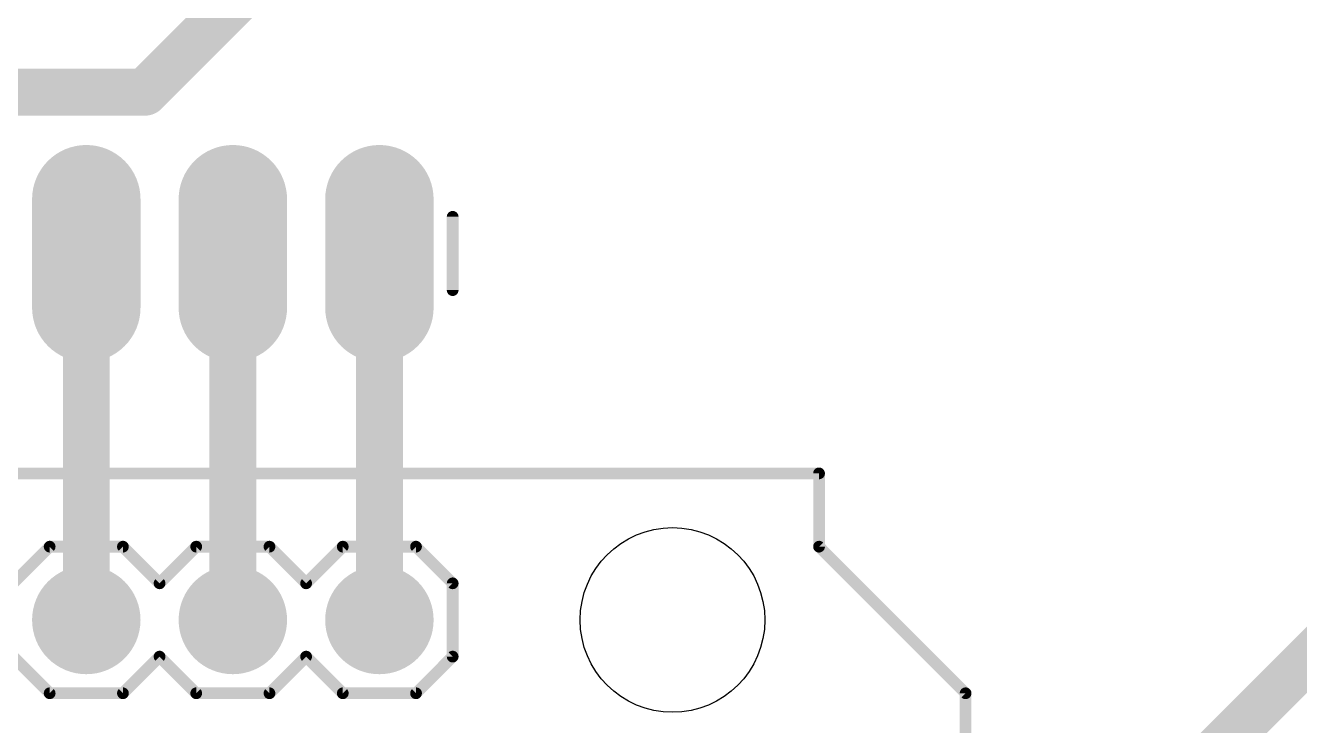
# Model space of a CAD drawing. Extents: x -209 to 66, y -44 to 97.
# Drawn here: x -31.53 to -9.45, y 50.24 to 62.37 of the extents above; entities that cross this region are included whole.
import ezdxf

# ---------------------------------------------------------------- set-up
doc = ezdxf.new("R2010")
doc.units = 0
for name, color, linetype in [('1', 22, 'CONTINUOUS'), ('17', 82, 'CONTINUOUS'), ('20', 7, 'CONTINUOUS'), ('21', 253, 'CONTINUOUS'), ('22', 253, 'CONTINUOUS'), ('51', 253, 'CONTINUOUS'), ('52', 253, 'CONTINUOUS')]:
    doc.layers.add(name, color=color, linetype=linetype)

# ---------------------------------------------------------------- blocks, each defined once
blk = doc.blocks.new('RECT')
blk.add_solid([(-0.5, -0.5), (0.5, -0.5), (-0.5, 0.5), (0.5, 0.5)])
blk = doc.blocks.new('LONGP100')
at = {"const_width": 1}
blk.add_lwpolyline([(-0.5, 0), (0.5, 0)], dxfattribs=at)
at = {"const_width": 0.5}
for points in [[(-0.5, 0.25, 1), (-0.5, -0.25)], [(0.5, -0.25, 1), (0.5, 0.25)]]:
    blk.add_lwpolyline(points, format="xyb", dxfattribs=at)
blk = doc.blocks.new('ROUNDP')
at = {"const_width": 0.5}
blk.add_lwpolyline([(0, -0.25, 1), (0, 0.25, 1), (0, -0.25)], format="xyb", dxfattribs=at)

msp = doc.modelspace()

# ---------------------------------------------------------------- linework, layer by layer
at = {"layer": '1'}
for points, const_width in [([(-11.176, 79.502), (-29.464, 61.214)], 0.8128), ([(-11.43, 49.276), (3.048, 63.754)], 0.8128), ([(-29.464, 61.214), (-40.64, 61.214)], 0.8128), ([(-30.48, 58.42), (-30.48, 58.166)], 1.27), ([(-27.94, 58.42), (-27.94, 58.166)], 1.27), ([(-25.4, 58.42), (-25.4, 58.166)], 1.27), ([(-30.48, 52.07), (-30.48, 58.166)], 0.8128), ([(-27.94, 52.07), (-27.94, 58.166)], 0.8128), ([(-25.4, 52.07), (-25.4, 58.166)], 0.8128), ([(-30.48, 52.07), (-30.48, 51.816)], 1.27), ([(-27.94, 52.07), (-27.94, 51.816)], 1.27), ([(-25.4, 52.07), (-25.4, 51.816)], 1.27)]:
    msp.add_lwpolyline(points, dxfattribs=dict(at, const_width=const_width))
for points, const_width in [([(-29.464, 61.0108, 1), (-29.464, 61.4172)], 0.4064), ([(-29.6077, 61.3577, 1), (-29.3203, 61.0703)], 0.4064), ([(-30.1625, 58.42, 1), (-30.7975, 58.42)], 0.635), ([(-27.6225, 58.42, 1), (-28.2575, 58.42)], 0.635), ([(-25.0825, 58.42, 1), (-25.7175, 58.42)], 0.635), ([(-30.2768, 58.166, 1), (-30.6832, 58.166)], 0.4064), ([(-27.7368, 58.166, 1), (-28.1432, 58.166)], 0.4064), ([(-25.1968, 58.166, 1), (-25.6032, 58.166)], 0.4064), ([(-30.7975, 58.166, 1), (-30.1625, 58.166)], 0.635), ([(-28.2575, 58.166, 1), (-27.6225, 58.166)], 0.635), ([(-25.7175, 58.166, 1), (-25.0825, 58.166)], 0.635), ([(-30.1625, 52.07, 1), (-30.7975, 52.07)], 0.635), ([(-27.6225, 52.07, 1), (-28.2575, 52.07)], 0.635), ([(-25.0825, 52.07, 1), (-25.7175, 52.07)], 0.635), ([(-30.7975, 51.816, 1), (-30.1625, 51.816)], 0.635), ([(-30.6832, 52.07, 1), (-30.2768, 52.07)], 0.4064), ([(-28.2575, 51.816, 1), (-27.6225, 51.816)], 0.635), ([(-28.1432, 52.07, 1), (-27.7368, 52.07)], 0.4064), ([(-25.7175, 51.816, 1), (-25.0825, 51.816)], 0.635), ([(-25.6032, 52.07, 1), (-25.1968, 52.07)], 0.4064)]:
    msp.add_lwpolyline(points, format="xyb", dxfattribs=dict(at, const_width=const_width))
at = {"layer": '20'}
msp.add_circle((-20.32, 52.07), 1.6, dxfattribs=at)
at = {"layer": '21', "const_width": 0.2032}
msp.add_lwpolyline([(-24.13, 59.055), (-24.13, 57.785)], dxfattribs=at)
at = {"layer": '21', "const_width": 0.1016}
for points in [[(-24.0792, 59.055, 1), (-24.1808, 59.055)], [(-24.1808, 57.785, 1), (-24.0792, 57.785)]]:
    msp.add_lwpolyline(points, format="xyb", dxfattribs=at)
at = {"layer": '22', "const_width": 0.2032}
for points in [[(-31.115, 53.34), (-31.75, 52.705)], [(-29.845, 53.34), (-31.115, 53.34)], [(-29.21, 52.705), (-29.845, 53.34)], [(-29.21, 52.705), (-28.575, 53.34)], [(-27.305, 53.34), (-28.575, 53.34)], [(-26.67, 52.705), (-27.305, 53.34)], [(-26.67, 52.705), (-26.035, 53.34)], [(-24.765, 53.34), (-26.035, 53.34)], [(-24.13, 52.705), (-24.765, 53.34)], [(-24.13, 51.435), (-24.13, 52.705)], [(-31.75, 51.435), (-31.115, 50.8)], [(-29.845, 50.8), (-29.21, 51.435)], [(-28.575, 50.8), (-29.21, 51.435)], [(-27.305, 50.8), (-26.67, 51.435)], [(-26.035, 50.8), (-26.67, 51.435)], [(-24.765, 50.8), (-24.13, 51.435)], [(-31.115, 50.8), (-29.845, 50.8)], [(-28.575, 50.8), (-27.305, 50.8)], [(-26.035, 50.8), (-24.765, 50.8)]]:
    msp.add_lwpolyline(points, dxfattribs=at)
at = {"layer": '22', "const_width": 0.1016}
for points in [[(-31.115, 53.3908, 1), (-31.115, 53.2892)], [(-31.0791, 53.3041, 1), (-31.1509, 53.3759)], [(-29.8091, 53.3759, 1), (-29.8809, 53.3041)], [(-29.845, 53.2892, 1), (-29.845, 53.3908)], [(-28.575, 53.3908, 1), (-28.575, 53.2892)], [(-28.5391, 53.3041, 1), (-28.6109, 53.3759)], [(-27.2691, 53.3759, 1), (-27.3409, 53.3041)], [(-27.305, 53.2892, 1), (-27.305, 53.3908)], [(-26.035, 53.3908, 1), (-26.035, 53.2892)], [(-25.9991, 53.3041, 1), (-26.0709, 53.3759)], [(-24.7291, 53.3759, 1), (-24.8009, 53.3041)], [(-24.765, 53.2892, 1), (-24.765, 53.3908)], [(-29.2459, 52.7409, 1), (-29.1741, 52.6691)], [(-29.2459, 52.6691, 1), (-29.1741, 52.7409)], [(-26.7059, 52.7409, 1), (-26.6341, 52.6691)], [(-26.7059, 52.6691, 1), (-26.6341, 52.7409)], [(-24.0792, 52.705, 1), (-24.1808, 52.705)], [(-24.1659, 52.6691, 1), (-24.0941, 52.7409)], [(-29.1741, 51.4709, 1), (-29.2459, 51.3991)], [(-29.1741, 51.3991, 1), (-29.2459, 51.4709)], [(-26.6341, 51.4709, 1), (-26.7059, 51.3991)], [(-26.6341, 51.3991, 1), (-26.7059, 51.4709)], [(-24.1808, 51.435, 1), (-24.0792, 51.435)], [(-24.0941, 51.3991, 1), (-24.1659, 51.4709)], [(-31.115, 50.8508, 1), (-31.115, 50.7492)], [(-31.1509, 50.7641, 1), (-31.0791, 50.8359)], [(-29.8809, 50.8359, 1), (-29.8091, 50.7641)], [(-29.845, 50.7492, 1), (-29.845, 50.8508)], [(-28.575, 50.8508, 1), (-28.575, 50.7492)], [(-28.6109, 50.7641, 1), (-28.5391, 50.8359)], [(-27.3409, 50.8359, 1), (-27.2691, 50.7641)], [(-27.305, 50.7492, 1), (-27.305, 50.8508)], [(-26.035, 50.8508, 1), (-26.035, 50.7492)], [(-26.0709, 50.7641, 1), (-25.9991, 50.8359)], [(-24.8009, 50.8359, 1), (-24.7291, 50.7641)], [(-24.765, 50.7492, 1), (-24.765, 50.8508)]]:
    msp.add_lwpolyline(points, format="xyb", dxfattribs=at)
at = {"layer": '52', "const_width": 0.2032}
for points in [[(-17.78, 54.61), (-116.84, 54.61)], [(-17.78, 53.34), (-17.78, 54.61)], [(-15.24, 50.8), (-17.78, 53.34)], [(-15.24, 16.51), (-15.24, 50.8)]]:
    msp.add_lwpolyline(points, dxfattribs=at)
at = {"layer": '52', "const_width": 0.1016}
for points in [[(-17.7292, 54.61, 1), (-17.8308, 54.61)], [(-17.78, 54.5592, 1), (-17.78, 54.6608)], [(-17.7441, 53.3759, 1), (-17.8159, 53.3041)], [(-17.8308, 53.34, 1), (-17.7292, 53.34)], [(-15.1892, 50.8, 1), (-15.2908, 50.8)], [(-15.2759, 50.7641, 1), (-15.2041, 50.8359)]]:
    msp.add_lwpolyline(points, format="xyb", dxfattribs=at)

# ---------------------------------------------------------------- block references
at = {"layer": '17', "xscale": 1.8796, "yscale": 1.8796}
for name, p, rotation in [('LONGP100', (-30.48, 58.42), 90), ('LONGP100', (-30.48, 58.42), 90), ('LONGP100', (-27.94, 58.42), 90), ('LONGP100', (-27.94, 58.42), 90), ('LONGP100', (-25.4, 58.42), 90), ('LONGP100', (-25.4, 58.42), 90), ('ROUNDP', (-30.48, 52.07), 270), ('ROUNDP', (-30.48, 52.07), 270), ('ROUNDP', (-27.94, 52.07), 270), ('ROUNDP', (-27.94, 52.07), 270), ('ROUNDP', (-25.4, 52.07), 270), ('ROUNDP', (-25.4, 52.07), 270)]:
    msp.add_blockref(name, p, dxfattribs=dict(at, rotation=rotation))
at = {"layer": '51', "xscale": 0.508, "yscale": 0.508}
for p in [(-30.48, 58.42), (-27.94, 58.42), (-25.4, 58.42)]:
    msp.add_blockref('RECT', p, dxfattribs=at)
at = {"layer": '52', "xscale": 0.508, "yscale": 0.508}
for p in [(-30.48, 52.07), (-27.94, 52.07), (-25.4, 52.07)]:
    msp.add_blockref('RECT', p, dxfattribs=at)

doc.saveas('drawing.dxf')
